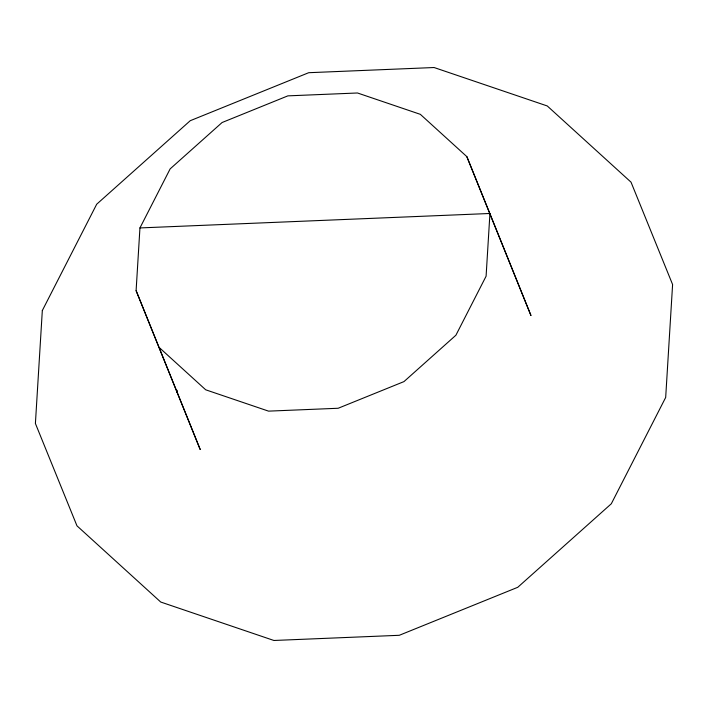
<?xml version="1.0" encoding="UTF-8"?>
<svg xmlns="http://www.w3.org/2000/svg" width="708" height="708" viewBox="0 0 708 708"><rect width="100%" height="100%" fill="white"/><g stroke="black" fill="none" stroke-linecap="round" stroke-linejoin="round"><path stroke-width="1.06" d="M136.104 290.643L200.169 449.421L136.104 290.643L139.945 227.932L170.141 168.893L222.091 122.519L287.873 95.863L357.496 92.987L420.34 114.333L466.846 156.636L530.92 315.414L466.846 156.636M177.08 392.586L177.221 390.382M139.945 227.932L489.936 213.48L486.095 276.191L455.899 335.229L403.958 381.612L338.167 408.259L268.553 411.136L205.701 389.798L159.194 347.486M42.321 310.546L35.4 423.481L76.977 525.84L160.734 602.039L273.916 640.475L399.285 635.297L517.76 587.295L611.305 503.777L665.679 397.454L672.6 284.519L631.023 182.16L547.266 105.961L434.084 67.525L308.715 72.703L190.24 120.705L96.695 204.223L42.321 310.546"/></g></svg>
